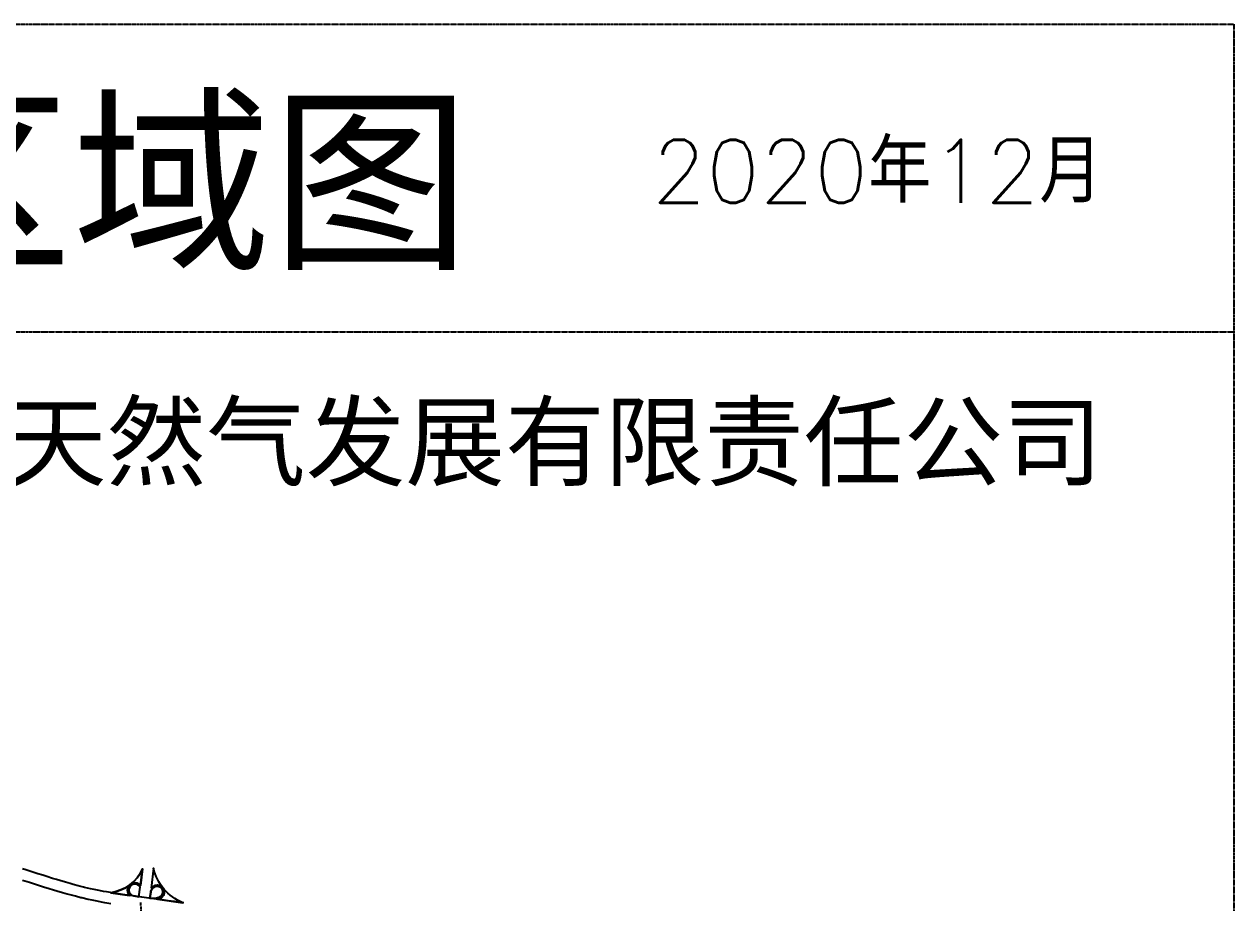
# Model space of a CAD drawing. Header units: millimetres. Extents: x 429861 to 37403537, y 4398138 to 8816131.
# Drawn here: x 442730 to 449356, y 4408490 to 4413303 of the extents above; entities that cross this region are included whole.
import ezdxf
from ezdxf.enums import TextEntityAlignment as Align

# ---------------------------------------------------------------- set-up
doc = ezdxf.new("R2010")
doc.units = ezdxf.units.MM
doc.linetypes.add('CENTER', pattern=[2, 1.25, -0.25, 0.25, -0.25])
doc.layers.add('中心线', color=55, linetype='CENTER')
doc.layers.add('路网', color=253, linetype='Continuous')
doc.layers.add('燃气周边建筑', color=211, linetype='Continuous', lineweight=30)
doc.styles.add('HZ', font='rs.shx', dxfattribs={"width": 0.8, "bigfont": 'hztxt.shx'})
doc.styles.add('宋体', font='', dxfattribs={"height": 20})
doc.styles.get('宋体').set_extended_font_data('SimSun')

msp = doc.modelspace()

# ---------------------------------------------------------------- linework, layer by layer
at = {"layer": '中心线'}
for p, q in [((429861.3, 4413303.4), (449356.1, 4413303.4)), ((449356.1, 4413303.4), (449356.1, 4399002.6)), ((429861.3, 4411618.6), (449356.1, 4411618.6)), ((443379.6, 4408278.5), (443369.1, 4408491))]:
    msp.add_line(p, q, dxfattribs=at)
at = {"layer": '路网', "ltscale": 3, "flags": 128}
msp.add_lwpolyline([(443605.7, 4408489.4), (443579.5, 4408493), (443553.3, 4408496.5), (443518.8, 4408501.1), (443496.8, 4408504), (443473.9, 4408507.1), (443452.7, 4408510), (443426.3, 4408513.5), (443375.2, 4408520.4), (443339.7, 4408525.2), (443312.5, 4408529), (443279.2, 4408533.8), (443214.8, 4408543.5), (443181.7, 4408549.2), (443164, 4408552.2), (443141.6, 4408556.8), (443114.3, 4408562.3), (443094.4, 4408566.7), (443061.1, 4408574.2), (443054.8, 4408575.9), (443026.1, 4408583.2), (442998.5, 4408590.3), (442982.6, 4408594.9), (442956.9, 4408602.3), (442925.4, 4408611.4), (442908, 4408616.6), (442885.1, 4408623.5), (442854.9, 4408633.2), (442832.1, 4408640.5), (442805.3, 4408648.9), (442777.7, 4408657.6), (442739.3, 4408669.7), (442721.5, 4408675.2)], dxfattribs=at)
at = {"layer": '路网', "flags": 128}
for points in [[(443205.8, 4408544.9), (443205.5, 4408545, 0.26211), (443378.3, 4408675.9), (443367.1, 4408585, 1.017467), (443307.2, 4408530.4), (443205.5, 4408545)], [(443426, 4408569.8, -1.631779), (443460.2, 4408509), (443599.2, 4408490.3, -0.24619), (443438.2, 4408679.3), (443426, 4408569.8)], [(443467.8, 4408519.2, 1.439578), (443431.9, 4408566.1), (443430.7, 4408564.3, 0.14765), (443423.3, 4408548.7), (443419, 4408515), (443440.6, 4408513.5, 0.116497), (443467.8, 4408519.2, 5.746641)]]:
    msp.add_lwpolyline(points, format="xyb", dxfattribs=at)
for points in [[(443205.5, 4408545), (443307.2, 4408530.4, -1.017467), (443367.1, 4408585), (443378.3, 4408675.9, -0.26211), (443205.5, 4408545), (443205.8, 4408544.9), (443205.5, 4408545, 0.26211), (443378.3, 4408675.9), (443367.1, 4408585, 1.017467), (443307.2, 4408530.4)], [(443365.9, 4408574.7, 1.597215), (443330.7, 4408527.1), (443359.2, 4408523)], [(443365.9, 4408574.7, 1.597215), (443330.7, 4408527.1), (443359.2, 4408523)], [(443365.9, 4408574.7, 1.597215), (443330.7, 4408527.1), (443359.2, 4408523)], [(443467.8, 4408519.2, -0.116497), (443440.6, 4408513.5), (443419, 4408515), (443423.3, 4408548.7, -0.14765), (443430.7, 4408564.3), (443431.9, 4408566.1, -1.439578), (443467.8, 4408519.2, 1.439578), (443431.9, 4408566.1), (443430.7, 4408564.3, 0.14765), (443423.3, 4408548.7), (443419, 4408515), (443440.6, 4408513.5, 0.116497)]]:
    msp.add_lwpolyline(points, format="xyb", close=True, dxfattribs=at)
at = {"layer": '路网', "ltscale": 3, "flags": 128}
msp.add_lwpolyline([(443205.3, 4408484.2), (443171.5, 4408490.1), (443153, 4408493.3), (443129.7, 4408498), (443101.9, 4408503.6), (443081.4, 4408508.1), (443047, 4408515.9), (443039.8, 4408517.7), (443011.2, 4408525.1, -0.000045), (443011.2, 4408525.1), (442982.8, 4408532.4), (442966, 4408537.2), (442940.3, 4408544.6), (442908.5, 4408553.8), (442890.7, 4408559.2), (442867.3, 4408566.2), (442836.6, 4408576.1), (442814, 4408583.3), (442787.3, 4408591.7), (442759.7, 4408600.4), (442721.3, 4408612.4)], format="xyb", dxfattribs=at)

# ---------------------------------------------------------------- texts
at = {"ltscale": 50, "style": '宋体'}
for s, height, p in [('东胜区天然气管网覆盖区域图', 800, (438081.6, 4412461)), ('鄂尔多斯市新圣天然气发展有限责任公司', 400, (443727.2, 4411021.2))]:
    msp.add_text(s, height=height, dxfattribs=at).set_placement(p, align=Align.MIDDLE)
at = {"layer": '燃气周边建筑', "color": 0, "style": 'HZ'}
msp.add_text('2020年12月', height=345.42, dxfattribs=at).set_placement((446168.9, 4412324.9))

doc.saveas('drawing.dxf')
